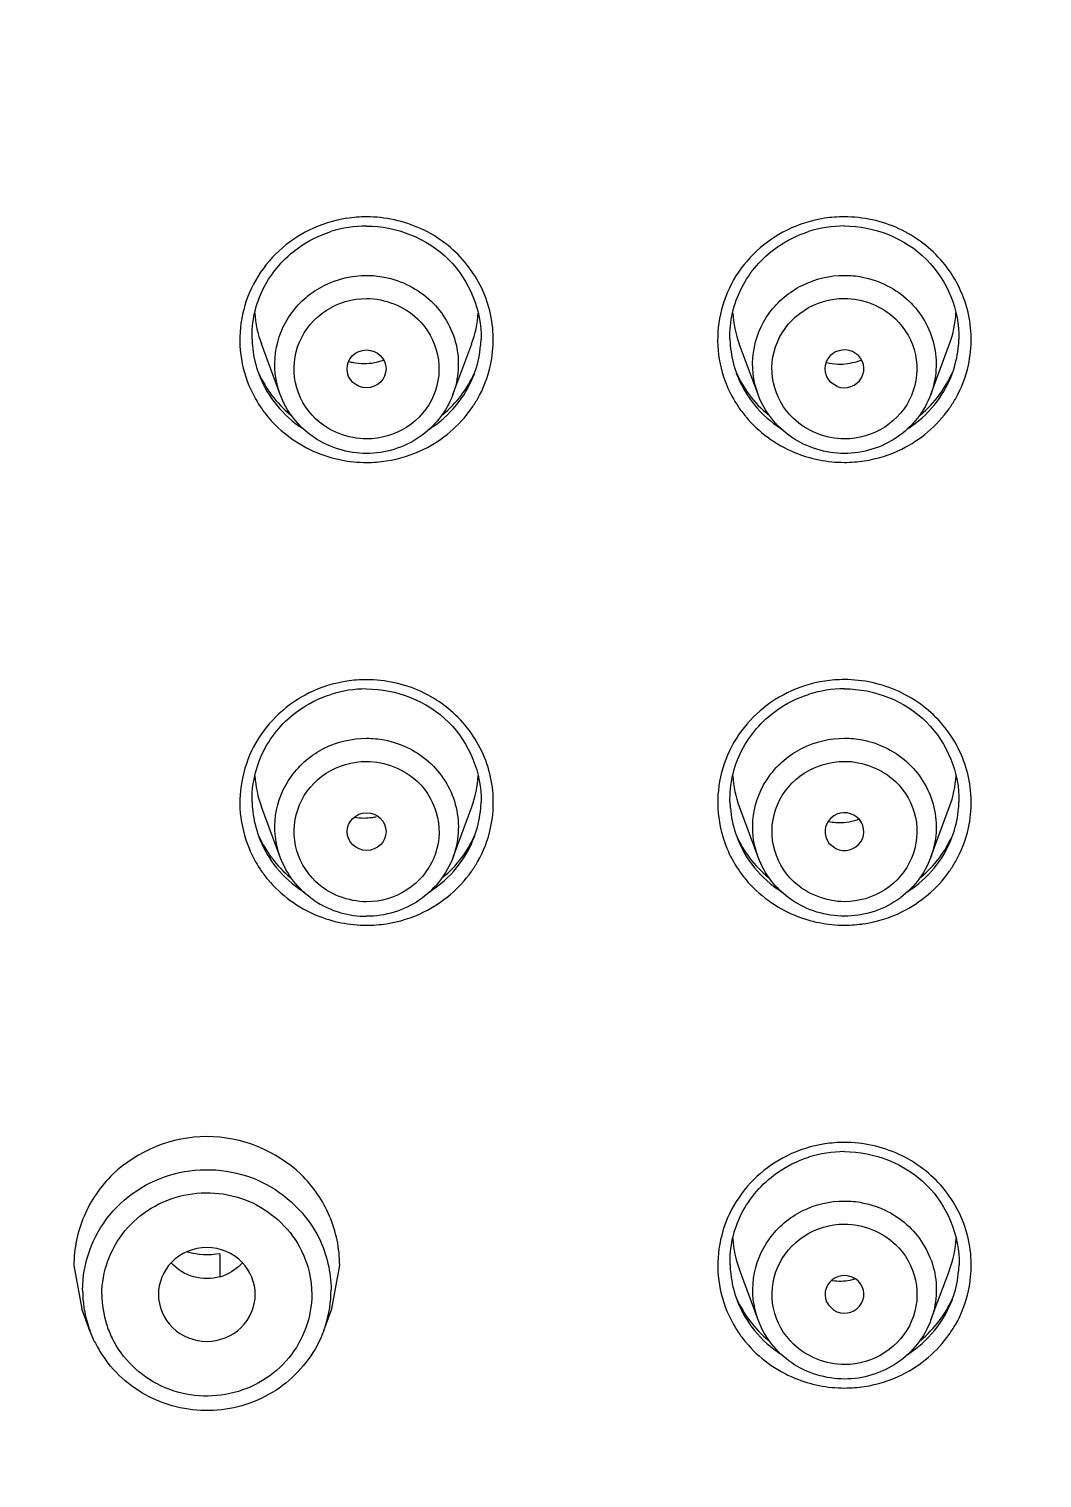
# Model space of a CAD drawing. Extents: x 1777 to 3131, y 3495 to 4487.
# Drawn here: x 2283.35 to 2299.04, y 4119.38 to 4141.81 of the extents above; entities that cross this region are included whole.
import ezdxf

# ---------------------------------------------------------------- set-up
doc = ezdxf.new("R2010")
doc.units = 0
doc.header["$LTSCALE"] = 30
doc.header["$MEASUREMENT"] = 0
for name, color, linetype in [('F3A55-R01_DXF_CONTINUOUS_LINE', 7, 'CONTINUOUS'), ('F3A55-R02_DXF_CONTINUOUS_LINE', 7, 'CONTINUOUS'), ('F3A55-R05_DXF_CONTINUOUS_LINE', 7, 'CONTINUOUS')]:
    doc.layers.add(name, color=color, linetype=linetype)

msp = doc.modelspace()

# ---------------------------------------------------------------- linework, layer by layer
at = {"layer": 'F3A55-R01_DXF_CONTINUOUS_LINE', "color": 9, "linetype": 'Continuous'}
for points, knots in [([(2291.632, 4163.749, 0), (2295.944, 4163.049, 0), (2304.434, 4160.78, 0), (2316.168, 4154.894, 0), (2326.405, 4146.785, 0), (2334.693, 4136.797, 0), (2340.671, 4125.36, 0), (2344.078, 4112.966, 0), (2344.762, 4100.161, 0), (2343.382, 4091.714, 0), (2342.255, 4087.625, 0)], [0, 0, 0, 0, 0.127243, 0.253926, 0.379839, 0.504913, 0.62922, 0.752956, 0.876436, 1, 1, 1, 1]), ([(2343.73, 4100.92, 0), (2343.731, 4107.979, 0), (2341.109, 4122.28, 0), (2329.833, 4140.943, 0), (2312.675, 4154.694, 0), (2298.688, 4159.478, 0), (2291.523, 4160.642, 0)], [0, 0, 0, 0, 0.246653, 0.495135, 0.746378, 1, 1, 1, 1]), ([(2219.682, 4100.723, 0), (2219.681, 4104.615, 0), (2220.475, 4112.433, 0), (2224.002, 4123.683, 0), (2229.73, 4134.05, 0), (2237.432, 4143.13, 0), (2246.816, 4150.577, 0), (2261.054, 4157.948, 0), (2281.172, 4161.836, 0), (2301.291, 4157.954, 0), (2315.533, 4150.591, 0), (2324.917, 4143.144, 0), (2332.626, 4134.07, 0), (2338.356, 4123.704, 0), (2341.887, 4112.455, 0), (2342.683, 4104.638, 0), (2342.683, 4100.746, 0)], [0, 0, 0, 0, 0.061575, 0.123304, 0.185315, 0.247693, 0.310467, 0.373601, 0.500005, 0.626397, 0.689539, 0.752312, 0.814687, 0.876699, 0.938429, 1, 1, 1, 1])]:
    msp.add_open_spline(points, degree=3, knots=knots, dxfattribs=at)
at = {"layer": 'F3A55-R02_DXF_CONTINUOUS_LINE', "color": 7, "linetype": 'Continuous'}
for p, q in [((2286.303, 4122.855, 0), (2286.303, 4122.508, 0)), ((2284.045, 4122.675, 0), (2284.167, 4122.002, 0)), ((2288.039, 4122.002, 0), (2288.16, 4122.676, 0)), ((2284.293, 4121.663, 0), (2284.167, 4122.002, 0)), ((2287.914, 4121.664, 0), (2288.039, 4122.002, 0)), ((2284.366, 4121.493, 0), (2284.293, 4121.663, 0))]:
    msp.add_line(p, q, dxfattribs=at)
at = {"layer": 'F3A55-R02_DXF_CONTINUOUS_LINE', "color": 9, "linetype": 'Continuous'}
for centre, radius, start, end in [((2288.576, 4136.886, 0), 2.02, 98.7151, 116.0871), ((2288.576, 4136.875, 0), 2.03, 90.0145, 98.682), ((2295.976, 4136.887, 0), 2.02, 98.7151, 116.0871), ((2295.976, 4136.876, 0), 2.03, 90.0145, 98.682), ((2288.475, 4137.009, 0), 1.862, 185.2102, 202.5484), ((2295.875, 4137.01, 0), 1.862, 185.2102, 202.5484), ((2288.508, 4137.072, 0), 1.709, 200.4537, 216.88), ((2288.644, 4137.072, 0), 1.709, 323.1362, 339.5625), ((2288.665, 4137.014, 0), 1.876, 330.26, 347.5483), ((2295.908, 4137.073, 0), 1.709, 200.4537, 216.88), ((2296.044, 4137.073, 0), 1.709, 323.1362, 339.5625), ((2296.065, 4137.015, 0), 1.876, 330.26, 347.5483), ((2288.495, 4137.02, 0), 1.885, 202.6166, 213.8624), ((2295.895, 4137.021, 0), 1.885, 202.6166, 213.8624), ((2288.654, 4137.021, 0), 1.888, 324.839, 330.2324), ((2296.054, 4137.022, 0), 1.888, 324.839, 330.2324), ((2288.509, 4137.029, 0), 1.902, 213.854, 219.8035), ((2295.909, 4137.03, 0), 1.902, 213.854, 219.8035), ((2288.552, 4137.115, 0), 1.77, 234.8788, 237.9224), ((2288.6, 4137.115, 0), 1.77, 302.0922, 305.1373), ((2295.952, 4137.116, 0), 1.77, 234.8788, 237.9224), ((2296, 4137.116, 0), 1.77, 302.0922, 305.1373), ((2288.576, 4137.134, 0), 2.03, 270.0145, 278.682), ((2288.576, 4137.124, 0), 2.02, 278.7151, 296.0871), ((2295.976, 4137.135, 0), 2.03, 270.0145, 278.682), ((2295.976, 4137.125, 0), 2.02, 278.7151, 296.0871), ((2288.577, 4129.721, 0), 2.02, 98.7151, 116.0871), ((2288.577, 4129.711, 0), 2.03, 90.0145, 98.682), ((2295.977, 4129.722, 0), 2.02, 98.7151, 116.0871), ((2295.977, 4129.712, 0), 2.03, 90.0145, 98.682), ((2288.476, 4129.845, 0), 1.862, 185.2102, 202.5484), ((2295.876, 4129.846, 0), 1.862, 185.2102, 202.5484), ((2288.509, 4129.908, 0), 1.709, 200.4537, 216.88), ((2288.645, 4129.908, 0), 1.709, 323.1362, 339.5625), ((2288.666, 4129.85, 0), 1.876, 330.26, 347.5483), ((2295.909, 4129.909, 0), 1.709, 200.4537, 216.88), ((2296.045, 4129.909, 0), 1.709, 323.1362, 339.5625), ((2296.066, 4129.851, 0), 1.876, 330.26, 347.5483), ((2288.496, 4129.856, 0), 1.885, 202.6166, 213.8624), ((2295.896, 4129.857, 0), 1.885, 202.6166, 213.8624), ((2288.655, 4129.857, 0), 1.888, 324.839, 330.2324), ((2296.055, 4129.858, 0), 1.888, 324.839, 330.2324), ((2288.51, 4129.864, 0), 1.902, 213.854, 219.8035), ((2295.91, 4129.865, 0), 1.902, 213.854, 219.8035), ((2288.553, 4129.951, 0), 1.77, 234.8788, 237.9224), ((2288.601, 4129.951, 0), 1.77, 302.0922, 305.1373), ((2295.953, 4129.952, 0), 1.77, 234.8788, 237.9224), ((2296.001, 4129.952, 0), 1.77, 302.0922, 305.1373), ((2288.577, 4129.97, 0), 2.03, 270.0145, 278.682), ((2288.577, 4129.959, 0), 2.02, 278.7151, 296.0871), ((2295.977, 4129.971, 0), 2.03, 270.0145, 278.682), ((2295.977, 4129.96, 0), 2.02, 278.7151, 296.0871), ((2295.978, 4122.558, 0), 2.02, 98.7151, 116.0871), ((2295.978, 4122.548, 0), 2.03, 90.0145, 98.682), ((2295.877, 4122.681, 0), 1.862, 185.2102, 202.5484), ((2285.998, 4122.295, 0), 1.819, 180.0697, 197.4658), ((2286.014, 4122.227, 0), 1.536, 180.0699, 197.4659), ((2286.206, 4122.296, 0), 1.821, 342.354, 359.9342), ((2295.91, 4122.745, 0), 1.709, 200.4537, 216.88), ((2296.046, 4122.745, 0), 1.709, 323.1362, 339.5625), ((2296.067, 4122.687, 0), 1.876, 330.26, 347.5483), ((2295.897, 4122.692, 0), 1.885, 202.6166, 213.8624), ((2286.001, 4122.298, 0), 1.822, 197.5073, 200.3804), ((2286.023, 4122.231, 0), 1.546, 197.5173, 206.1888), ((2286.217, 4122.294, 0), 1.81, 339.6379, 342.3213), ((2296.056, 4122.694, 0), 1.888, 324.839, 330.2324), ((2295.911, 4122.701, 0), 1.902, 213.854, 219.8035), ((2295.954, 4122.787, 0), 1.77, 234.8788, 237.9224), ((2296.002, 4122.787, 0), 1.77, 302.0922, 305.1373), ((2295.978, 4122.806, 0), 2.03, 270.0145, 278.682), ((2295.978, 4122.796, 0), 2.02, 278.7151, 296.0871)]:
    msp.add_arc(centre, radius, start, end, dxfattribs=at)
at = {"layer": 'F3A55-R02_DXF_CONTINUOUS_LINE', "color": 7, "linetype": 'Continuous'}
for centre, radius, start, end in [((2288.577, 4136.919, 0), 1.844, 90.0545, 107.5744), ((2295.977, 4136.92, 0), 1.844, 90.0545, 107.5744), ((2288.447, 4137.053, 0), 1.645, 181.4713, 184.8665), ((2288.705, 4137.053, 0), 1.645, 355.1493, 358.537), ((2295.847, 4137.054, 0), 1.645, 181.4713, 184.8665), ((2296.105, 4137.054, 0), 1.645, 355.1493, 358.537), ((2288.474, 4137.056, 0), 1.671, 184.887, 198.4233), ((2288.678, 4137.056, 0), 1.671, 341.5932, 355.1287), ((2295.874, 4137.057, 0), 1.671, 184.887, 198.4233), ((2296.078, 4137.057, 0), 1.671, 341.5932, 355.1287), ((2288.452, 4137.049, 0), 1.648, 198.4463, 200.3758), ((2288.488, 4137.189, 0), 1.731, 202.4826, 204.2406), ((2288.507, 4137.199, 0), 1.752, 204.2668, 216.8864), ((2288.644, 4137.199, 0), 1.752, 323.1297, 335.7493), ((2288.664, 4137.189, 0), 1.731, 335.7755, 337.534), ((2288.7, 4137.049, 0), 1.648, 339.6404, 341.5703), ((2295.852, 4137.05, 0), 1.648, 198.4463, 200.3758), ((2295.888, 4137.19, 0), 1.731, 202.4826, 204.2406), ((2295.907, 4137.2, 0), 1.752, 204.2668, 216.8864), ((2296.044, 4137.2, 0), 1.752, 323.1297, 335.7493), ((2296.064, 4137.19, 0), 1.731, 335.7755, 337.534), ((2296.1, 4137.05, 0), 1.648, 339.6404, 341.5703), ((2288.538, 4137.224, 0), 1.792, 216.9604, 230.4715), ((2288.614, 4137.224, 0), 1.792, 309.5446, 323.0558), ((2295.938, 4137.225, 0), 1.792, 216.9604, 230.4715), ((2296.014, 4137.225, 0), 1.792, 309.5446, 323.0558), ((2288.578, 4129.754, 0), 1.844, 90.0545, 107.5744), ((2295.978, 4129.755, 0), 1.844, 90.0545, 107.5744), ((2288.448, 4129.888, 0), 1.645, 181.4713, 184.8665), ((2288.475, 4129.891, 0), 1.671, 184.887, 198.4233), ((2288.679, 4129.891, 0), 1.671, 341.5932, 355.1287), ((2288.706, 4129.888, 0), 1.645, 355.1493, 358.537), ((2295.848, 4129.89, 0), 1.645, 181.4713, 184.8665), ((2295.875, 4129.892, 0), 1.671, 184.887, 198.4233), ((2296.079, 4129.892, 0), 1.671, 341.5932, 355.1287), ((2296.106, 4129.89, 0), 1.645, 355.1493, 358.537), ((2288.453, 4129.885, 0), 1.648, 198.4463, 200.3758), ((2288.489, 4130.025, 0), 1.731, 202.4826, 204.2406), ((2288.508, 4130.034, 0), 1.752, 204.2668, 216.8864), ((2288.645, 4130.034, 0), 1.752, 323.1297, 335.7493), ((2288.665, 4130.025, 0), 1.731, 335.7755, 337.534), ((2288.701, 4129.885, 0), 1.648, 339.6404, 341.5703), ((2295.853, 4129.886, 0), 1.648, 198.4463, 200.3758), ((2295.889, 4130.026, 0), 1.731, 202.4826, 204.2406), ((2295.908, 4130.035, 0), 1.752, 204.2668, 216.8864), ((2296.045, 4130.035, 0), 1.752, 323.1297, 335.7493), ((2296.065, 4130.026, 0), 1.731, 335.7755, 337.534), ((2296.101, 4129.886, 0), 1.648, 339.6404, 341.5703), ((2288.539, 4130.06, 0), 1.792, 216.9604, 230.4715), ((2288.615, 4130.06, 0), 1.792, 309.5446, 323.0558), ((2295.939, 4130.061, 0), 1.792, 216.9604, 230.4715), ((2296.015, 4130.061, 0), 1.792, 309.5446, 323.0558), ((2295.979, 4122.591, 0), 1.844, 90.0545, 107.5744), ((2295.849, 4122.725, 0), 1.645, 181.4713, 184.8665), ((2295.876, 4122.728, 0), 1.671, 184.887, 198.4233), ((2296.08, 4122.728, 0), 1.671, 341.5932, 355.1287), ((2296.107, 4122.725, 0), 1.645, 355.1493, 358.537), ((2286.105, 4123.215, 0), 0.745, 285.6487, 290.7813), ((2295.854, 4122.722, 0), 1.648, 198.4463, 200.3758), ((2295.89, 4122.862, 0), 1.731, 202.4826, 204.2406), ((2295.909, 4122.871, 0), 1.752, 204.2668, 216.8864), ((2296.046, 4122.871, 0), 1.752, 323.1297, 335.7493), ((2296.066, 4122.862, 0), 1.731, 335.7755, 337.534), ((2296.102, 4122.722, 0), 1.648, 339.6404, 341.5703), ((2295.94, 4122.897, 0), 1.792, 216.9604, 230.4715), ((2296.016, 4122.897, 0), 1.792, 309.5446, 323.0558), ((2286.041, 4122.316, 0), 1.867, 206.2083, 209.1188), ((2286.049, 4122.32, 0), 1.876, 209.1202, 218.089)]:
    msp.add_arc(centre, radius, start, end, dxfattribs=at)
at = {"layer": 'F3A55-R02_DXF_CONTINUOUS_LINE', "color": 9, "linetype": 'Continuous'}
for points, knots in [([(2284.648, 4158.785, 0), (2289.945, 4158.488, 0), (2300.486, 4156.523, 0), (2314.93, 4149.652, 0), (2327.019, 4139.344, 0), (2332.963, 4130.591, 0), (2335.271, 4125.939, 0)], [0, 0, 0, 0, 0.252458, 0.503639, 0.75287, 1, 1, 1, 1]), ([(2340.26, 4100.555, 0), (2340.26, 4104.294, 0), (2339.495, 4111.803, 0), (2336.102, 4122.608, 0), (2330.597, 4132.564, 0), (2323.194, 4141.284, 0), (2314.18, 4148.434, 0), (2303.903, 4153.743, 0), (2292.762, 4157.01, 0), (2285.032, 4157.745, 0), (2281.173, 4157.744, 0)], [0, 0, 0, 0, 0.123011, 0.246323, 0.370202, 0.494815, 0.620217, 0.746344, 0.873021, 1, 1, 1, 1]), ([(2281.173, 4157.32, 0), (2285.005, 4157.32, 0), (2292.681, 4156.591, 0), (2303.743, 4153.347, 0), (2313.947, 4148.075, 0), (2322.897, 4140.975, 0), (2330.248, 4132.318, 0), (2335.714, 4122.432, 0), (2339.083, 4111.703, 0), (2339.843, 4104.247, 0), (2339.843, 4100.535, 0)], [0, 0, 0, 0, 0.126979, 0.253656, 0.379783, 0.505185, 0.629798, 0.753677, 0.876989, 1, 1, 1, 1]), ([(2290.42, 4151.979, 0), (2295.73, 4151.073, 0), (2306.107, 4147.681, 0), (2319.377, 4138.284, 0), (2329.144, 4125.446, 0), (2332.705, 4115.306, 0), (2333.646, 4110.142, 0)], [0, 0, 0, 0, 0.253201, 0.504427, 0.75322, 1, 1, 1, 1]), ([(2290.496, 4136.61, 0), (2290.556, 4136.883, 0), (2290.549, 4137.468, 0), (2290.148, 4138.246, 0), (2289.446, 4138.78, 0), (2288.864, 4138.905, 0), (2288.576, 4138.905, 0)], [0, 0, 0, 0, 0.246406, 0.494418, 0.745837, 1, 1, 1, 1]), ([(2297.896, 4136.611, 0), (2297.956, 4136.884, 0), (2297.949, 4137.469, 0), (2297.548, 4138.247, 0), (2296.846, 4138.781, 0), (2296.264, 4138.906, 0), (2295.976, 4138.906, 0)], [0, 0, 0, 0, 0.246406, 0.494418, 0.745837, 1, 1, 1, 1]), ([(2287.688, 4138.699, 0), (2287.349, 4138.533, 0), (2286.758, 4137.994, 0), (2286.587, 4137.21, 0), (2286.62, 4136.84, 0)], [0, 0, 0, 0, 0.503911, 1, 1, 1, 1]), ([(2295.088, 4138.7, 0), (2294.749, 4138.534, 0), (2294.158, 4137.995, 0), (2293.987, 4137.211, 0), (2294.02, 4136.841, 0)], [0, 0, 0, 0, 0.503911, 1, 1, 1, 1]), ([(2287.689, 4131.535, 0), (2287.35, 4131.369, 0), (2286.759, 4130.83, 0), (2286.588, 4130.045, 0), (2286.621, 4129.675, 0)], [0, 0, 0, 0, 0.503911, 1, 1, 1, 1]), ([(2290.497, 4129.446, 0), (2290.557, 4129.719, 0), (2290.55, 4130.303, 0), (2290.149, 4131.081, 0), (2289.447, 4131.615, 0), (2288.865, 4131.741, 0), (2288.577, 4131.741, 0)], [0, 0, 0, 0, 0.246406, 0.494418, 0.745837, 1, 1, 1, 1]), ([(2295.089, 4131.536, 0), (2294.75, 4131.37, 0), (2294.159, 4130.831, 0), (2293.988, 4130.046, 0), (2294.021, 4129.676, 0)], [0, 0, 0, 0, 0.503911, 1, 1, 1, 1]), ([(2297.897, 4129.447, 0), (2297.957, 4129.72, 0), (2297.95, 4130.304, 0), (2297.549, 4131.082, 0), (2296.847, 4131.616, 0), (2296.265, 4131.742, 0), (2295.977, 4131.742, 0)], [0, 0, 0, 0, 0.246406, 0.494418, 0.745837, 1, 1, 1, 1]), ([(2295.09, 4124.372, 0), (2294.751, 4124.206, 0), (2294.16, 4123.667, 0), (2293.989, 4122.882, 0), (2294.022, 4122.512, 0)], [0, 0, 0, 0, 0.503911, 1, 1, 1, 1]), ([(2297.898, 4122.282, 0), (2297.958, 4122.556, 0), (2297.951, 4123.14, 0), (2297.55, 4123.918, 0), (2296.848, 4124.452, 0), (2296.266, 4124.578, 0), (2295.978, 4124.578, 0)], [0, 0, 0, 0, 0.246406, 0.494418, 0.745837, 1, 1, 1, 1]), ([(2284.179, 4122.293, 0), (2284.179, 4122.706, 0), (2284.491, 4123.564, 0), (2285.653, 4124.25, 0), (2286.997, 4124.108, 0), (2287.656, 4123.469, 0), (2287.84, 4123.094, 0)], [0, 0, 0, 0, 0.246212, 0.497359, 0.750648, 1, 1, 1, 1]), ([(2284.478, 4122.225, 0), (2284.478, 4122.573, 0), (2284.741, 4123.298, 0), (2285.723, 4123.878, 0), (2286.858, 4123.758, 0), (2287.415, 4123.218, 0), (2287.57, 4122.901, 0)], [0, 0, 0, 0, 0.246222, 0.497359, 0.750638, 1, 1, 1, 1]), ([(2287.728, 4122.225, 0), (2287.728, 4121.877, 0), (2287.465, 4121.152, 0), (2286.483, 4120.572, 0), (2285.348, 4120.692, 0), (2284.791, 4121.232, 0), (2284.636, 4121.549, 0)], [0, 0, 0, 0, 0.246222, 0.497359, 0.750638, 1, 1, 1, 1])]:
    msp.add_open_spline(points, degree=3, knots=knots, dxfattribs=at)
at = {"layer": 'F3A55-R02_DXF_CONTINUOUS_LINE', "color": 7, "linetype": 'Continuous'}
for points, knots in [([(2288.576, 4138.763, 0), (2289.033, 4138.763, 0), (2289.977, 4138.401, 0), (2290.36, 4137.455, 0), (2290.349, 4137.011, 0)], [0, 0, 0, 0, 0.507035, 1, 1, 1, 1]), ([(2295.976, 4138.764, 0), (2296.433, 4138.764, 0), (2297.377, 4138.402, 0), (2297.76, 4137.456, 0), (2297.749, 4137.012, 0)], [0, 0, 0, 0, 0.507035, 1, 1, 1, 1]), ([(2286.803, 4137.01, 0), (2286.796, 4137.281, 0), (2286.922, 4137.839, 0), (2287.298, 4138.267, 0), (2287.521, 4138.427, 0)], [0, 0, 0, 0, 0.496276, 1, 1, 1, 1]), ([(2294.203, 4137.012, 0), (2294.196, 4137.282, 0), (2294.322, 4137.84, 0), (2294.698, 4138.268, 0), (2294.921, 4138.428, 0)], [0, 0, 0, 0, 0.496276, 1, 1, 1, 1]), ([(2288.577, 4131.598, 0), (2289.034, 4131.599, 0), (2289.978, 4131.237, 0), (2290.361, 4130.291, 0), (2290.35, 4129.847, 0)], [0, 0, 0, 0, 0.507035, 1, 1, 1, 1]), ([(2295.977, 4131.6, 0), (2296.434, 4131.6, 0), (2297.378, 4131.238, 0), (2297.761, 4130.292, 0), (2297.75, 4129.848, 0)], [0, 0, 0, 0, 0.507035, 1, 1, 1, 1]), ([(2286.804, 4129.846, 0), (2286.797, 4130.117, 0), (2286.923, 4130.674, 0), (2287.299, 4131.103, 0), (2287.522, 4131.263, 0)], [0, 0, 0, 0, 0.496276, 1, 1, 1, 1]), ([(2294.204, 4129.847, 0), (2294.197, 4130.118, 0), (2294.323, 4130.675, 0), (2294.699, 4131.104, 0), (2294.922, 4131.264, 0)], [0, 0, 0, 0, 0.496276, 1, 1, 1, 1]), ([(2288.16, 4122.676, 0), (2288.16, 4122.935, 0), (2288.051, 4123.463, 0), (2287.445, 4124.341, 0), (2286.103, 4124.885, 0), (2284.76, 4124.341, 0), (2284.155, 4123.462, 0), (2284.045, 4122.935, 0), (2284.045, 4122.675, 0)], [0, 0, 0, 0, 0.124303, 0.249677, 0.49999, 0.750307, 0.875692, 1, 1, 1, 1]), ([(2295.978, 4124.435, 0), (2296.435, 4124.435, 0), (2297.379, 4124.074, 0), (2297.762, 4123.128, 0), (2297.751, 4122.683, 0)], [0, 0, 0, 0, 0.507035, 1, 1, 1, 1]), ([(2294.205, 4122.683, 0), (2294.198, 4122.954, 0), (2294.324, 4123.511, 0), (2294.7, 4123.94, 0), (2294.923, 4124.1, 0)], [0, 0, 0, 0, 0.496276, 1, 1, 1, 1]), ([(2286.651, 4122.721, 0), (2286.513, 4122.863, 0), (2286.103, 4123.039, 0), (2285.693, 4122.863, 0), (2285.555, 4122.721, 0)], [0, 0, 0, 0, 0.499989, 1, 1, 1, 1]), ([(2286.306, 4122.498, 0), (2286.175, 4122.461, 0), (2285.888, 4122.46, 0), (2285.643, 4122.612, 0), (2285.553, 4122.712, 0)], [0, 0, 0, 0, 0.50233, 1, 1, 1, 1]), ([(2285.353, 4122.225, 0), (2285.353, 4122.039, 0), (2285.521, 4121.648, 0), (2286.103, 4121.423, 0), (2286.685, 4121.648, 0), (2286.853, 4122.039, 0), (2286.853, 4122.225, 0)], [0, 0, 0, 0, 0.247139, 0.499984, 0.752836, 1, 1, 1, 1]), ([(2287.914, 4121.664, 0), (2287.797, 4121.35, 0), (2287.379, 4120.775, 0), (2286.407, 4120.359, 0), (2285.355, 4120.475, 0), (2284.78, 4120.898, 0), (2284.573, 4121.163, 0)], [0, 0, 0, 0, 0.247919, 0.498701, 0.750371, 1, 1, 1, 1])]:
    msp.add_open_spline(points, degree=3, knots=knots, dxfattribs=at)
for points in [[(2287.521, 4138.427, 0), (2287.673, 4138.535, 0), (2287.843, 4138.62, 0), (2288.021, 4138.677, 0)], [(2294.921, 4138.428, 0), (2295.073, 4138.536, 0), (2295.243, 4138.621, 0), (2295.421, 4138.678, 0)], [(2287.522, 4131.263, 0), (2287.674, 4131.371, 0), (2287.844, 4131.456, 0), (2288.022, 4131.512, 0)], [(2294.922, 4131.264, 0), (2295.074, 4131.372, 0), (2295.244, 4131.457, 0), (2295.422, 4131.513, 0)], [(2294.923, 4124.1, 0), (2295.075, 4124.208, 0), (2295.245, 4124.293, 0), (2295.423, 4124.349, 0)], [(2286.303, 4122.855, 0), (2286.139, 4122.826, 0), (2285.965, 4122.834, 0), (2285.804, 4122.877, 0)], [(2285.555, 4122.721, 0), (2285.431, 4122.593, 0), (2285.353, 4122.403, 0), (2285.353, 4122.225, 0)], [(2286.654, 4122.713, 0), (2286.577, 4122.627, 0), (2286.477, 4122.559, 0), (2286.37, 4122.519, 0)], [(2286.853, 4122.225, 0), (2286.853, 4122.404, 0), (2286.775, 4122.592, 0), (2286.651, 4122.721, 0)]]:
    msp.add_open_spline(points, degree=3, dxfattribs=at)
at = {"layer": 'F3A55-R02_DXF_CONTINUOUS_LINE', "color": 9, "linetype": 'Continuous'}
for points in [[(2287.141, 4136.047, 0), (2287.25, 4135.901, 0), (2287.385, 4135.772, 0), (2287.533, 4135.667, 0)], [(2289.619, 4135.667, 0), (2289.768, 4135.772, 0), (2289.902, 4135.901, 0), (2290.011, 4136.047, 0)], [(2294.541, 4136.048, 0), (2294.65, 4135.902, 0), (2294.785, 4135.773, 0), (2294.933, 4135.668, 0)], [(2297.019, 4135.668, 0), (2297.168, 4135.773, 0), (2297.302, 4135.902, 0), (2297.411, 4136.048, 0)], [(2287.048, 4135.811, 0), (2287.248, 4135.571, 0), (2287.516, 4135.376, 0), (2287.805, 4135.257, 0)], [(2289.464, 4135.31, 0), (2289.752, 4135.451, 0), (2290.013, 4135.671, 0), (2290.198, 4135.934, 0)], [(2294.448, 4135.812, 0), (2294.648, 4135.572, 0), (2294.916, 4135.377, 0), (2295.205, 4135.258, 0)], [(2296.864, 4135.311, 0), (2297.152, 4135.452, 0), (2297.413, 4135.672, 0), (2297.598, 4135.935, 0)], [(2287.805, 4135.257, 0), (2288.047, 4135.157, 0), (2288.314, 4135.104, 0), (2288.576, 4135.104, 0)], [(2295.205, 4135.258, 0), (2295.447, 4135.158, 0), (2295.714, 4135.105, 0), (2295.976, 4135.105, 0)], [(2287.142, 4128.882, 0), (2287.251, 4128.737, 0), (2287.386, 4128.607, 0), (2287.535, 4128.503, 0)], [(2289.62, 4128.503, 0), (2289.769, 4128.608, 0), (2289.903, 4128.737, 0), (2290.012, 4128.883, 0)], [(2294.542, 4128.883, 0), (2294.651, 4128.738, 0), (2294.786, 4128.608, 0), (2294.935, 4128.504, 0)], [(2297.02, 4128.504, 0), (2297.169, 4128.609, 0), (2297.303, 4128.738, 0), (2297.412, 4128.884, 0)], [(2287.049, 4128.647, 0), (2287.249, 4128.407, 0), (2287.517, 4128.212, 0), (2287.806, 4128.093, 0)], [(2289.465, 4128.145, 0), (2289.753, 4128.287, 0), (2290.014, 4128.507, 0), (2290.199, 4128.77, 0)], [(2294.449, 4128.648, 0), (2294.649, 4128.408, 0), (2294.917, 4128.213, 0), (2295.206, 4128.094, 0)], [(2296.865, 4128.146, 0), (2297.153, 4128.288, 0), (2297.414, 4128.508, 0), (2297.599, 4128.771, 0)], [(2287.806, 4128.093, 0), (2288.048, 4127.992, 0), (2288.315, 4127.94, 0), (2288.577, 4127.94, 0)], [(2295.206, 4128.094, 0), (2295.448, 4127.993, 0), (2295.715, 4127.941, 0), (2295.977, 4127.941, 0)], [(2287.84, 4123.094, 0), (2287.961, 4122.848, 0), (2288.027, 4122.568, 0), (2288.027, 4122.294, 0)], [(2287.57, 4122.901, 0), (2287.672, 4122.694, 0), (2287.728, 4122.457, 0), (2287.728, 4122.225, 0)], [(2294.543, 4121.719, 0), (2294.652, 4121.574, 0), (2294.787, 4121.444, 0), (2294.936, 4121.339, 0)], [(2297.021, 4121.34, 0), (2297.17, 4121.444, 0), (2297.304, 4121.574, 0), (2297.413, 4121.72, 0)], [(2294.45, 4121.484, 0), (2294.65, 4121.244, 0), (2294.918, 4121.049, 0), (2295.207, 4120.929, 0)], [(2296.866, 4120.982, 0), (2297.154, 4121.124, 0), (2297.415, 4121.344, 0), (2297.6, 4121.606, 0)], [(2295.207, 4120.929, 0), (2295.449, 4120.829, 0), (2295.716, 4120.776, 0), (2295.978, 4120.776, 0)]]:
    msp.add_open_spline(points, degree=3, dxfattribs=at)
at = {"layer": 'F3A55-R05_DXF_CONTINUOUS_LINE', "color": 7, "linetype": 'Continuous'}
for p, q in [((2287.238, 4136.157, 0), (2286.948, 4136.939, 0)), ((2289.914, 4136.157, 0), (2290.204, 4136.939, 0)), ((2294.638, 4136.158, 0), (2294.348, 4136.94, 0)), ((2297.314, 4136.158, 0), (2297.604, 4136.94, 0)), ((2295.75, 4136.359, 0), (2295.863, 4136.282, 0)), ((2287.239, 4128.992, 0), (2286.949, 4129.774, 0)), ((2289.915, 4128.993, 0), (2290.205, 4129.775, 0)), ((2294.639, 4128.993, 0), (2294.349, 4129.775, 0)), ((2297.315, 4128.994, 0), (2297.605, 4129.776, 0)), ((2295.737, 4129.212, 0), (2295.842, 4129.128, 0)), ((2294.64, 4121.829, 0), (2294.35, 4122.611, 0)), ((2297.316, 4121.83, 0), (2297.606, 4122.612, 0)), ((2295.728, 4122.063, 0), (2295.81, 4121.983, 0))]:
    msp.add_line(p, q, dxfattribs=at)
for centre, radius, start, end in [((2288.484, 4137.508, 0), 1.639, 183.1893, 200.3406), ((2288.667, 4137.508, 0), 1.639, 339.6761, 356.8038), ((2295.884, 4137.509, 0), 1.639, 183.1893, 200.3406), ((2296.067, 4137.509, 0), 1.639, 339.6761, 356.8038), ((2288.537, 4137.52, 0), 0.885, 254.5694, 259.0422), ((2288.54, 4137.529, 0), 0.894, 280.1086, 289.4572), ((2295.903, 4137.54, 0), 0.914, 257.1461, 268.2226), ((2295.902, 4137.538, 0), 0.912, 268.3106, 287.6028), ((2295.905, 4137.523, 0), 0.897, 287.6831, 291.4674), ((2288.485, 4130.344, 0), 1.639, 183.1893, 200.3406), ((2288.668, 4130.344, 0), 1.639, 339.6761, 356.8038), ((2295.885, 4130.345, 0), 1.639, 183.1893, 200.3406), ((2296.068, 4130.345, 0), 1.639, 339.6761, 356.8038), ((2288.542, 4130.392, 0), 0.793, 279.3538, 283.7552), ((2295.904, 4130.404, 0), 0.875, 258.719, 266.0299), ((2295.907, 4130.39, 0), 0.86, 287.9266, 289.5766), ((2288.574, 4129.524, 0), 1.446, 235.6626, 254.0047), ((2288.578, 4129.544, 0), 1.466, 254.0782, 269.9648), ((2295.886, 4123.181, 0), 1.639, 183.1893, 200.3406), ((2296.069, 4123.181, 0), 1.639, 339.6761, 356.8038), ((2295.905, 4123.279, 0), 0.847, 262.0387, 280.9222), ((2295.906, 4123.268, 0), 0.836, 280.9993, 285.7586)]:
    msp.add_arc(centre, radius, start, end, dxfattribs=at)
for centre, major_axis, ratio in [((2288.576, 4136.552, 0), (0.302, 0.002), 0.968914), ((2288.577, 4129.389, 0), (0.301, 0.001), 0.968622)]:
    msp.add_ellipse(centre, major_axis=major_axis, ratio=ratio, dxfattribs=at)
for centre, major_axis, ratio, start_param, end_param in [((2295.975, 4136.553, 0), (0.302, 0.003), 0.968813, -1.961824, 3.856214), ((2295.976, 4129.389, 0), (0.301, 0.003), 0.968524, -2.042769, 3.787291), ((2295.977, 4122.226, 0), (0.301, 0.002), 0.9683, -2.164989, 3.728109)]:
    msp.add_ellipse(centre, major_axis=major_axis, ratio=ratio, start_param=start_param, end_param=end_param, dxfattribs=at)
at = {"layer": 'F3A55-R05_DXF_CONTINUOUS_LINE', "color": 9, "linetype": 'Continuous'}
for points, knots in [([(2287.238, 4136.157, 0), (2287.163, 4136.361, 0), (2287.112, 4136.815, 0), (2287.371, 4137.449, 0), (2287.898, 4137.893, 0), (2288.351, 4137.999, 0), (2288.576, 4137.999, 0)], [0, 0, 0, 0, 0.246696, 0.494426, 0.745662, 1, 1, 1, 1]), ([(2288.576, 4137.999, 0), (2288.668, 4137.999, 0), (2289.031, 4137.965, 0), (2289.379, 4137.789, 0), (2289.575, 4137.602, 0)], [0, 0, 0, 0, 0.253569, 1, 1, 1, 1]), ([(2294.638, 4136.158, 0), (2294.563, 4136.362, 0), (2294.512, 4136.817, 0), (2294.771, 4137.45, 0), (2295.298, 4137.894, 0), (2295.751, 4138, 0), (2295.976, 4138, 0)], [0, 0, 0, 0, 0.246696, 0.494426, 0.745662, 1, 1, 1, 1]), ([(2295.976, 4138, 0), (2296.068, 4138, 0), (2296.431, 4137.967, 0), (2296.779, 4137.79, 0), (2296.975, 4137.603, 0)], [0, 0, 0, 0, 0.253569, 1, 1, 1, 1]), ([(2287.787, 4135.78, 0), (2287.634, 4135.927, 0), (2287.409, 4136.322, 0), (2287.477, 4136.996, 0), (2287.917, 4137.514, 0), (2288.359, 4137.641, 0), (2288.576, 4137.641, 0)], [0, 0, 0, 0, 0.248729, 0.495606, 0.74569, 1, 1, 1, 1]), ([(2289.575, 4137.602, 0), (2289.762, 4137.422, 0), (2290.041, 4136.948, 0), (2290.003, 4136.398, 0), (2289.914, 4136.157, 0)], [0, 0, 0, 0, 0.501967, 1, 1, 1, 1]), ([(2295.187, 4135.782, 0), (2295.034, 4135.928, 0), (2294.809, 4136.323, 0), (2294.877, 4136.997, 0), (2295.317, 4137.515, 0), (2295.759, 4137.642, 0), (2295.976, 4137.642, 0)], [0, 0, 0, 0, 0.248729, 0.495606, 0.74569, 1, 1, 1, 1]), ([(2296.975, 4137.603, 0), (2297.162, 4137.423, 0), (2297.441, 4136.949, 0), (2297.403, 4136.399, 0), (2297.314, 4136.158, 0)], [0, 0, 0, 0, 0.501967, 1, 1, 1, 1]), ([(2289.365, 4137.327, 0), (2289.518, 4137.18, 0), (2289.743, 4136.786, 0), (2289.675, 4136.112, 0), (2289.235, 4135.594, 0), (2288.793, 4135.467, 0), (2288.576, 4135.467, 0)], [0, 0, 0, 0, 0.248729, 0.495606, 0.74569, 1, 1, 1, 1]), ([(2296.765, 4137.328, 0), (2296.918, 4137.181, 0), (2297.143, 4136.787, 0), (2297.075, 4136.113, 0), (2296.635, 4135.595, 0), (2296.193, 4135.468, 0), (2295.976, 4135.468, 0)], [0, 0, 0, 0, 0.248729, 0.495606, 0.74569, 1, 1, 1, 1]), ([(2287.239, 4128.992, 0), (2287.164, 4129.197, 0), (2287.113, 4129.651, 0), (2287.372, 4130.284, 0), (2287.899, 4130.729, 0), (2288.352, 4130.834, 0), (2288.577, 4130.834, 0)], [0, 0, 0, 0, 0.246696, 0.494426, 0.745662, 1, 1, 1, 1]), ([(2288.577, 4130.834, 0), (2288.669, 4130.834, 0), (2289.032, 4130.801, 0), (2289.38, 4130.625, 0), (2289.576, 4130.437, 0)], [0, 0, 0, 0, 0.253569, 1, 1, 1, 1]), ([(2294.639, 4128.993, 0), (2294.564, 4129.198, 0), (2294.513, 4129.652, 0), (2294.772, 4130.285, 0), (2295.299, 4130.73, 0), (2295.752, 4130.835, 0), (2295.977, 4130.835, 0)], [0, 0, 0, 0, 0.246696, 0.494426, 0.745662, 1, 1, 1, 1]), ([(2295.977, 4130.835, 0), (2296.069, 4130.835, 0), (2296.432, 4130.802, 0), (2296.78, 4130.626, 0), (2296.976, 4130.438, 0)], [0, 0, 0, 0, 0.253569, 1, 1, 1, 1]), ([(2287.788, 4128.616, 0), (2287.635, 4128.763, 0), (2287.41, 4129.158, 0), (2287.478, 4129.831, 0), (2287.918, 4130.349, 0), (2288.36, 4130.476, 0), (2288.577, 4130.476, 0)], [0, 0, 0, 0, 0.248729, 0.495606, 0.74569, 1, 1, 1, 1]), ([(2289.576, 4130.437, 0), (2289.763, 4130.258, 0), (2290.042, 4129.784, 0), (2290.004, 4129.234, 0), (2289.915, 4128.993, 0)], [0, 0, 0, 0, 0.501967, 1, 1, 1, 1]), ([(2295.188, 4128.617, 0), (2295.035, 4128.764, 0), (2294.81, 4129.159, 0), (2294.878, 4129.832, 0), (2295.318, 4130.35, 0), (2295.76, 4130.477, 0), (2295.977, 4130.477, 0)], [0, 0, 0, 0, 0.248729, 0.495606, 0.74569, 1, 1, 1, 1]), ([(2296.976, 4130.438, 0), (2297.163, 4130.259, 0), (2297.442, 4129.785, 0), (2297.404, 4129.235, 0), (2297.315, 4128.994, 0)], [0, 0, 0, 0, 0.501967, 1, 1, 1, 1]), ([(2289.366, 4130.163, 0), (2289.519, 4130.016, 0), (2289.744, 4129.621, 0), (2289.676, 4128.948, 0), (2289.236, 4128.43, 0), (2288.794, 4128.303, 0), (2288.577, 4128.303, 0)], [0, 0, 0, 0, 0.248729, 0.495606, 0.74569, 1, 1, 1, 1]), ([(2296.766, 4130.164, 0), (2296.919, 4130.017, 0), (2297.144, 4129.622, 0), (2297.076, 4128.949, 0), (2296.636, 4128.431, 0), (2296.194, 4128.304, 0), (2295.977, 4128.304, 0)], [0, 0, 0, 0, 0.248729, 0.495606, 0.74569, 1, 1, 1, 1]), ([(2294.64, 4121.829, 0), (2294.565, 4122.033, 0), (2294.514, 4122.488, 0), (2294.773, 4123.121, 0), (2295.3, 4123.566, 0), (2295.753, 4123.671, 0), (2295.978, 4123.671, 0)], [0, 0, 0, 0, 0.246696, 0.494426, 0.745662, 1, 1, 1, 1]), ([(2295.978, 4123.671, 0), (2296.07, 4123.671, 0), (2296.433, 4123.638, 0), (2296.781, 4123.462, 0), (2296.977, 4123.274, 0)], [0, 0, 0, 0, 0.253569, 1, 1, 1, 1]), ([(2295.189, 4121.453, 0), (2295.036, 4121.6, 0), (2294.811, 4121.995, 0), (2294.879, 4122.668, 0), (2295.319, 4123.186, 0), (2295.761, 4123.313, 0), (2295.978, 4123.313, 0)], [0, 0, 0, 0, 0.248729, 0.495606, 0.74569, 1, 1, 1, 1]), ([(2296.977, 4123.274, 0), (2297.164, 4123.095, 0), (2297.443, 4122.621, 0), (2297.405, 4122.071, 0), (2297.316, 4121.83, 0)], [0, 0, 0, 0, 0.501967, 1, 1, 1, 1]), ([(2296.767, 4123, 0), (2296.92, 4122.853, 0), (2297.145, 4122.458, 0), (2297.077, 4121.785, 0), (2296.637, 4121.267, 0), (2296.195, 4121.14, 0), (2295.978, 4121.139, 0)], [0, 0, 0, 0, 0.248729, 0.495606, 0.74569, 1, 1, 1, 1])]:
    msp.add_open_spline(points, degree=3, knots=knots, dxfattribs=at)
for points in [[(2288.576, 4137.641, 0), (2288.859, 4137.641, 0), (2289.16, 4137.523, 0), (2289.365, 4137.327, 0)], [(2295.976, 4137.642, 0), (2296.259, 4137.642, 0), (2296.56, 4137.524, 0), (2296.765, 4137.328, 0)], [(2288.576, 4135.467, 0), (2288.293, 4135.467, 0), (2287.992, 4135.585, 0), (2287.787, 4135.78, 0)], [(2295.976, 4135.468, 0), (2295.693, 4135.468, 0), (2295.392, 4135.586, 0), (2295.187, 4135.782, 0)], [(2288.577, 4130.476, 0), (2288.86, 4130.476, 0), (2289.161, 4130.358, 0), (2289.366, 4130.163, 0)], [(2295.977, 4130.477, 0), (2296.26, 4130.478, 0), (2296.561, 4130.36, 0), (2296.766, 4130.164, 0)], [(2288.577, 4128.303, 0), (2288.294, 4128.303, 0), (2287.993, 4128.421, 0), (2287.788, 4128.616, 0)], [(2295.977, 4128.304, 0), (2295.694, 4128.304, 0), (2295.393, 4128.422, 0), (2295.188, 4128.617, 0)], [(2295.978, 4123.313, 0), (2296.261, 4123.313, 0), (2296.562, 4123.195, 0), (2296.767, 4123, 0)], [(2295.978, 4121.139, 0), (2295.695, 4121.139, 0), (2295.394, 4121.257, 0), (2295.189, 4121.453, 0)]]:
    msp.add_open_spline(points, degree=3, dxfattribs=at)
at = {"layer": 'F3A55-R05_DXF_CONTINUOUS_LINE', "color": 7, "linetype": 'Continuous'}
for points in [[(2288.369, 4136.651, 0), (2288.476, 4136.631, 0), (2288.589, 4136.63, 0), (2288.697, 4136.649, 0)], [(2287.446, 4135.787, 0), (2287.358, 4135.898, 0), (2287.288, 4136.024, 0), (2287.238, 4136.157, 0)], [(2294.846, 4135.788, 0), (2294.758, 4135.899, 0), (2294.688, 4136.025, 0), (2294.638, 4136.158, 0)], [(2287.758, 4135.494, 0), (2287.64, 4135.575, 0), (2287.534, 4135.675, 0), (2287.446, 4135.787, 0)], [(2295.158, 4135.495, 0), (2295.04, 4135.576, 0), (2294.934, 4135.676, 0), (2294.846, 4135.788, 0)], [(2288.576, 4135.242, 0), (2288.291, 4135.242, 0), (2287.993, 4135.333, 0), (2287.758, 4135.494, 0)], [(2295.976, 4135.243, 0), (2295.691, 4135.243, 0), (2295.393, 4135.334, 0), (2295.158, 4135.495, 0)], [(2288.393, 4129.613, 0), (2288.484, 4129.596, 0), (2288.579, 4129.595, 0), (2288.671, 4129.61, 0)], [(2295.844, 4129.532, 0), (2295.954, 4129.524, 0), (2296.067, 4129.538, 0), (2296.172, 4129.572, 0)], [(2287.447, 4128.623, 0), (2287.359, 4128.734, 0), (2287.289, 4128.86, 0), (2287.239, 4128.992, 0)], [(2294.847, 4128.624, 0), (2294.759, 4128.735, 0), (2294.689, 4128.861, 0), (2294.639, 4128.993, 0)], [(2287.759, 4128.33, 0), (2287.641, 4128.411, 0), (2287.535, 4128.51, 0), (2287.447, 4128.623, 0)], [(2295.159, 4128.331, 0), (2295.041, 4128.412, 0), (2294.935, 4128.511, 0), (2294.847, 4128.624, 0)], [(2295.977, 4128.079, 0), (2295.692, 4128.079, 0), (2295.394, 4128.17, 0), (2295.159, 4128.331, 0)], [(2294.848, 4121.459, 0), (2294.76, 4121.571, 0), (2294.69, 4121.697, 0), (2294.64, 4121.829, 0)], [(2295.16, 4121.167, 0), (2295.042, 4121.247, 0), (2294.936, 4121.347, 0), (2294.848, 4121.459, 0)], [(2295.978, 4120.915, 0), (2295.693, 4120.915, 0), (2295.395, 4121.005, 0), (2295.16, 4121.167, 0)]]:
    msp.add_open_spline(points, degree=3, dxfattribs=at)
for points in [[(2289.914, 4136.157, 0), (2289.816, 4135.893, 0), (2289.441, 4135.415, 0), (2288.861, 4135.242, 0), (2288.576, 4135.242, 0)], [(2297.314, 4136.158, 0), (2297.216, 4135.894, 0), (2296.841, 4135.416, 0), (2296.261, 4135.243, 0), (2295.976, 4135.243, 0)], [(2289.915, 4128.993, 0), (2289.817, 4128.729, 0), (2289.442, 4128.251, 0), (2288.862, 4128.078, 0), (2288.577, 4128.078, 0)], [(2297.315, 4128.994, 0), (2297.217, 4128.73, 0), (2296.842, 4128.252, 0), (2296.262, 4128.079, 0), (2295.977, 4128.079, 0)], [(2297.316, 4121.83, 0), (2297.218, 4121.566, 0), (2296.843, 4121.087, 0), (2296.263, 4120.915, 0), (2295.978, 4120.915, 0)]]:
    msp.add_open_spline(points, degree=3, knots=[0, 0, 0, 0, 0.497254, 1, 1, 1, 1], dxfattribs=at)

doc.saveas('drawing.dxf')
